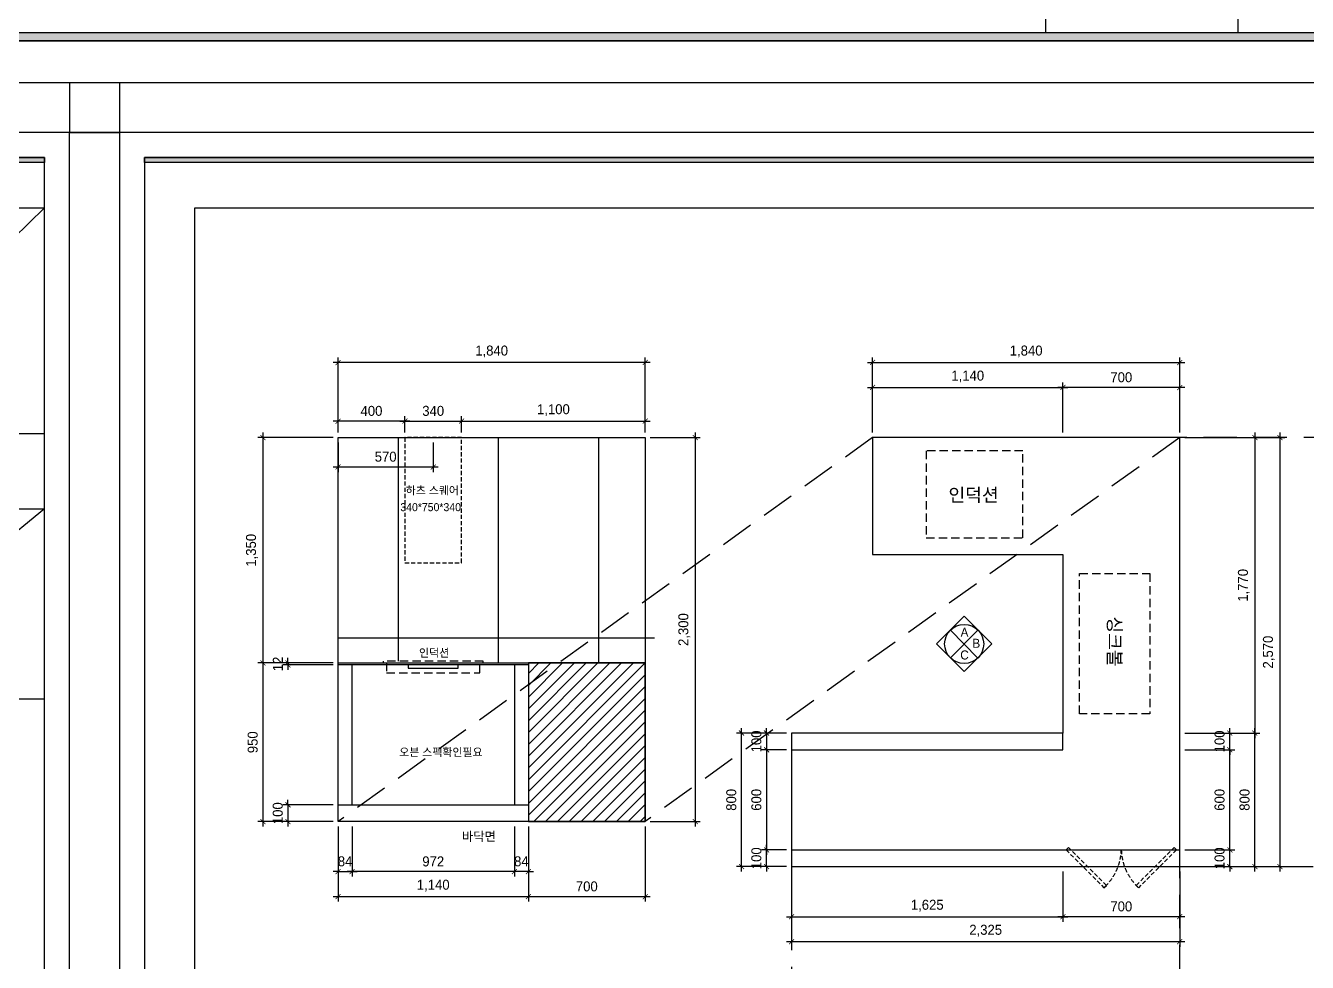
# Model space of a CAD drawing. Header units: inches. Extents: x 4374 to 164780, y 597 to 50243.
# Drawn here: x 86011 to 93690, y 29422 to 35033 of the extents above; entities that cross this region are included whole.
import ezdxf
from ezdxf.enums import TextEntityAlignment as Align

# ---------------------------------------------------------------- set-up
doc = ezdxf.new("R2010")
doc.units = ezdxf.units.IN
doc.header["$LTSCALE"] = 50
doc.header["$MEASUREMENT"] = 0
doc.header["$PDSIZE"] = 700.071425
for name, pattern in [('DASHED', [0.75, 0.5, -0.25]), ('DASHEDX2', [1.5, 1, -0.5]), ('DH-HID2', [1.2, 0.8, -0.4])]:
    doc.linetypes.add(name, pattern=pattern)
for name, color, linetype in [('03-WAL NEW', 3, 'Continuous'), ('04_FUR', 6, 'Continuous'), ('06-FUR', 6, 'Continuous'), ('06-LIGHT', 4, 'Continuous'), ('07-DIM WAL', 5, 'Continuous'), ('CO-BATH', 6, 'Continuous'), ('F-SYM', 7, 'Continuous'), ('FORM(YOURNAME)-11', 1, 'Continuous'), ('FUR', 8, 'DASHED'), ('TT1', 7, 'Continuous')]:
    doc.layers.add(name, color=color, linetype=linetype)
doc.styles.add('HY 울릉도 L', font='')
doc.styles.add('YOURNAME', font='HY울릉도M.TTF')
doc.styles.add('코레일둥고', font='Korail_Round_Gothic_Medium.ttf')
doc.styles.get('HY 울릉도 L').set_extended_font_data('HY울릉도L')
doc.dimstyles.new('30', dxfattribs={"dimscale": 30, "dimtxt": 2, "dimasz": 1, "dimexe": 1, "dimexo": 1, "dimgap": 1, "dimtad": 1, "dimdec": 0, "dimrnd": 0.05, "dimdsep": 46, "dimlunit": 6, "dimtxsty": 'HY 울릉도 L', "dimblk": 'ARCHTICK', "dimcen": 2.5, "dimdle": 1, "dimclrd": 133, "dimclre": 133, "dimclrt": 30, "dimadec": 0, "dimazin": 0, "dimtfac": 1, "dimtdec": 0, "dimtix": 1, "dimtmove": 2, "dimatfit": 3, "dimldrblk": 'ARCHTICK', "dimfxl": 0, "dimlwd": -1, "dimlwe": -1, "dimarcsym": 0})

# ---------------------------------------------------------------- blocks, each defined once
blk = doc.blocks.new('FORM-PLAN')
at = {"layer": 'FORM(YOURNAME)-11'}
h = blk.add_hatch(color=256, dxfattribs=at)
h.dxf.hatch_style = 1
h.paths.add_polyline_path([(-71444, 55115), (10556, 55115), (10556, 54915), (-71444, 54915)])
h.paths.add_polyline_path([(-71444, -2085), (10556, -2085), (10556, -2285), (-71444, -2285)])
at = {"layer": 'Defpoints', "color": 158}
for p, q in [((1346, 54915), (1346, -2085)), ((1346, 53115), (10556, 53115)), ((10556, 53115), (1346, 44093)), ((1346, 44093), (10556, 44093)), ((10556, 41093), (1346, 33504))]:
    blk.add_line(p, q, dxfattribs=at)
at = {"layer": 'Defpoints', "color": 1}
for points in [[(-72444, 58115), (-72444, 56115), (-74444, 56115)], [(11556, 58115), (11556, 56115), (13556, 56115)]]:
    blk.add_lwpolyline(points, dxfattribs=at)
at = {"layer": 'Defpoints', "color": 158}
for points in [[(-71444, -2285), (10556, -2285), (10556, 55115), (-71444, 55115)], [(-69444, 53115), (-64, 53115), (-64, 1215), (-69444, 1215)]]:
    blk.add_lwpolyline(points, close=True, dxfattribs=at)
at = {"layer": 'FORM(YOURNAME)-11', "color": 14}
for p, q in [((1346, 41093), (10556, 41093)), ((1346, 33504), (10556, 33504)), ((5951, 2388), (5951, -2085))]:
    blk.add_line(p, q, dxfattribs=at)
at = {"layer": 'FORM(YOURNAME)-11', "color": 250}
blk.add_lwpolyline([(-72444, -3285), (11556, -3285), (11556, 56115), (-72444, 56115)], close=True, dxfattribs=at)
at = {"layer": 'FORM(YOURNAME)-11'}
for points in [[(-71444, 55115), (10556, 55115), (10556, 54915), (-71444, 54915)], [(-71444, -2085), (10556, -2085), (10556, -2285), (-71444, -2285)]]:
    blk.add_lwpolyline(points, close=True, dxfattribs=at)
at = {"layer": 'FORM(YOURNAME)-11', "color": 3, "style": 'YOURNAME'}
for tag, height, p in [('1', 450, (9905, 18188)), ('2', 450, (9905, 17544)), ('3', 450, (9905, 16257)), ('4', 450, (9905, 14326)), ('5', 515, (9905, 12009)), ('6', 515, (9905, 9757)), ('7', 515, (9905, 7504)), ('8', 515, (9905, 5252)), ('9', 515, (9905, 2999)), ('10', 515, (5655, 811)), ('11', 515, (9905, 747)), ('12', 515, (5655, -1441)), ('13', 515, (9905, -1441))]:
    blk.add_attdef(tag, text='', height=height, dxfattribs=at).set_placement(p, align=Align.MIDDLE_RIGHT)
blk = doc.blocks.new('*U580')
at = {"layer": 'F-SYM', "xscale": 0.15, "yscale": 0.15, "zscale": 0.15}
blk.add_blockref('FORM-PLAN', (84541.1, 25975.3), dxfattribs=at)
blk = doc.blocks.new('*U581')
at = {"layer": 'F-SYM', "xscale": 0.2500000000000001, "yscale": 0.2500000000000001, "zscale": 0.2500000000000001}
blk.add_blockref('FORM-PLAN', (91785.5, 35513.8), dxfattribs=at)
blk = doc.blocks.new('*U582')
at = {"layer": 'F-SYM', "xscale": 0.15, "yscale": 0.15, "zscale": 0.15}
blk.add_blockref('FORM-PLAN', (97441.1, 25975.3), dxfattribs=at)
blk = doc.blocks.new('_ArchTick')
at = {"color": 0, "linetype": 'ByBlock', "const_width": 0.15}
blk.add_lwpolyline([(-0.5, -0.5), (0.5, 0.5)], dxfattribs=at)
blk = doc.blocks.new('*D388')
at = {"layer": '07-DIM WAL', "color": 133}
for p, q in [((91085.3, 32595.3), (91085.3, 33045.3)), ((92925.3, 32595.3), (92925.3, 33045.3)), ((91055.3, 33015.3), (92955.3, 33015.3))]:
    blk.add_line(p, q, dxfattribs=at)
at = {"layer": 'Defpoints', "color": 0}
for p in [(92925.3, 33015.3), (91085.3, 32565.3), (92925.3, 32565.3)]:
    blk.add_point(p, dxfattribs=at)
at = {"layer": '07-DIM WAL', "color": 133, "xscale": 30, "yscale": 30, "zscale": 30, "rotation": 180}
blk.add_blockref('_ArchTick', (91085.3, 33015.3), dxfattribs=at)
at = {"layer": '07-DIM WAL', "color": 133, "xscale": 30, "yscale": 30, "zscale": 30}
blk.add_blockref('_ArchTick', (92925.3, 33015.3), dxfattribs=at)
at = {"layer": '07-DIM WAL', "color": 30, "insert": (92005.3, 33081.2), "char_height": 60, "attachment_point": 5, "style": 'HY 울릉도 L'}
blk.add_mtext('1,840', dxfattribs=at)
blk = doc.blocks.new('*D389')
at = {"layer": '07-DIM WAL', "color": 133}
for p, q in [((92955.3, 32565.3), (93555.3, 32565.3)), ((93525.3, 32595.3), (93525.3, 29965.3)), ((92955.3, 29995.3), (93555.3, 29995.3))]:
    blk.add_line(p, q, dxfattribs=at)
at = {"layer": 'Defpoints', "color": 0}
for p in [(92925.3, 32565.3), (92925.3, 29995.3), (93525.3, 29995.3)]:
    blk.add_point(p, dxfattribs=at)
at = {"layer": '07-DIM WAL', "color": 133, "xscale": 30, "yscale": 30, "zscale": 30}
for p, rotation in [((93525.3, 32565.3), 90), ((93525.3, 29995.3), 270)]:
    blk.add_blockref('_ArchTick', p, dxfattribs=dict(at, rotation=rotation))
at = {"layer": '07-DIM WAL', "color": 30, "insert": (93459.4, 31280.3), "char_height": 60, "attachment_point": 5, "rotation": 90, "style": 'HY 울릉도 L'}
blk.add_mtext('2,570', dxfattribs=at)
blk = doc.blocks.new('*D390')
at = {"layer": '07-DIM WAL', "color": 133}
for p, q in [((93225.3, 30095.3), (93225.3, 30125.3)), ((92955.3, 30095.3), (93255.3, 30095.3)), ((93225.3, 29995.3), (93225.3, 30095.3)), ((92955.3, 29995.3), (93255.3, 29995.3)), ((93225.3, 29995.3), (93225.3, 29965.3))]:
    blk.add_line(p, q, dxfattribs=at)
at = {"layer": 'Defpoints', "color": 0}
for p in [(92925.3, 30095.3), (93225.3, 30095.3), (92925.3, 29995.3)]:
    blk.add_point(p, dxfattribs=at)
at = {"layer": '07-DIM WAL', "color": 133, "xscale": 30, "yscale": 30, "zscale": 30}
for p, rotation in [((93225.3, 30095.3), 270), ((93225.3, 29995.3), 90)]:
    blk.add_blockref('_ArchTick', p, dxfattribs=dict(at, rotation=rotation))
at = {"layer": '07-DIM WAL', "color": 30, "insert": (93164.1, 30045.3), "char_height": 60, "attachment_point": 5, "rotation": 90, "style": 'HY 울릉도 L'}
blk.add_mtext('100', dxfattribs=at)
blk = doc.blocks.new('*D391')
at = {"layer": '07-DIM WAL', "color": 133}
for p, q in [((93225.3, 30065.3), (93225.3, 30725.3)), ((92955.3, 30695.3), (93255.3, 30695.3)), ((92955.3, 30095.3), (93255.3, 30095.3))]:
    blk.add_line(p, q, dxfattribs=at)
at = {"layer": 'Defpoints', "color": 0}
for p in [(92925.3, 30695.3), (93225.3, 30695.3), (92925.3, 30095.3)]:
    blk.add_point(p, dxfattribs=at)
at = {"layer": '07-DIM WAL', "color": 133, "xscale": 30, "yscale": 30, "zscale": 30}
for p, rotation in [((93225.3, 30695.3), 90), ((93225.3, 30095.3), 270)]:
    blk.add_blockref('_ArchTick', p, dxfattribs=dict(at, rotation=rotation))
at = {"layer": '07-DIM WAL', "color": 30, "insert": (93164.1, 30395.3), "char_height": 60, "attachment_point": 5, "rotation": 90, "style": 'HY 울릉도 L'}
blk.add_mtext('600', dxfattribs=at)
blk = doc.blocks.new('*D392')
at = {"layer": '07-DIM WAL', "color": 133}
for p, q in [((92955.3, 30795.3), (93255.3, 30795.3)), ((93225.3, 30795.3), (93225.3, 30825.3)), ((93225.3, 30695.3), (93225.3, 30795.3)), ((92955.3, 30695.3), (93255.3, 30695.3)), ((93225.3, 30695.3), (93225.3, 30665.3))]:
    blk.add_line(p, q, dxfattribs=at)
at = {"layer": 'Defpoints', "color": 0}
for p in [(92925.3, 30795.3), (93225.3, 30795.3), (92925.3, 30695.3)]:
    blk.add_point(p, dxfattribs=at)
at = {"layer": '07-DIM WAL', "color": 133, "xscale": 30, "yscale": 30, "zscale": 30}
for p, rotation in [((93225.3, 30795.3), 270), ((93225.3, 30695.3), 90)]:
    blk.add_blockref('_ArchTick', p, dxfattribs=dict(at, rotation=rotation))
at = {"layer": '07-DIM WAL', "color": 30, "insert": (93164.1, 30745.3), "char_height": 60, "attachment_point": 5, "rotation": 90, "style": 'HY 울릉도 L'}
blk.add_mtext('100', dxfattribs=at)
blk = doc.blocks.new('*D393')
at = {"layer": '07-DIM WAL', "color": 133}
for p, q in [((92955.3, 32565.3), (93405.3, 32565.3)), ((93375.3, 32595.3), (93375.3, 30765.3)), ((92955.3, 30795.3), (93405.3, 30795.3))]:
    blk.add_line(p, q, dxfattribs=at)
at = {"layer": 'Defpoints', "color": 0}
for p in [(92925.3, 32565.3), (92925.3, 30795.3), (93375.3, 30795.3)]:
    blk.add_point(p, dxfattribs=at)
at = {"layer": '07-DIM WAL', "color": 133, "xscale": 30, "yscale": 30, "zscale": 30}
for p, rotation in [((93375.3, 32565.3), 90), ((93375.3, 30795.3), 270)]:
    blk.add_blockref('_ArchTick', p, dxfattribs=dict(at, rotation=rotation))
at = {"layer": '07-DIM WAL', "color": 30, "insert": (93309.4, 31680.3), "char_height": 60, "attachment_point": 5, "rotation": 90, "style": 'HY 울릉도 L'}
blk.add_mtext('1,770', dxfattribs=at)
blk = doc.blocks.new('*D394')
at = {"layer": '07-DIM WAL', "color": 133}
for p, q in [((92955.3, 30795.3), (93405.3, 30795.3)), ((93375.3, 29965.3), (93375.3, 30825.3)), ((92955.3, 29995.3), (93405.3, 29995.3))]:
    blk.add_line(p, q, dxfattribs=at)
at = {"layer": 'Defpoints', "color": 0}
for p in [(92925.3, 30795.3), (93375.3, 30795.3), (92925.3, 29995.3)]:
    blk.add_point(p, dxfattribs=at)
at = {"layer": '07-DIM WAL', "color": 133, "xscale": 30, "yscale": 30, "zscale": 30}
for p, rotation in [((93375.3, 30795.3), 90), ((93375.3, 29995.3), 270)]:
    blk.add_blockref('_ArchTick', p, dxfattribs=dict(at, rotation=rotation))
at = {"layer": '07-DIM WAL', "color": 30, "insert": (93314, 30395.3), "char_height": 60, "attachment_point": 5, "rotation": 90, "style": 'HY 울릉도 L'}
blk.add_mtext('800', dxfattribs=at)
blk = doc.blocks.new('*D412')
at = {"layer": '07-DIM WAL', "color": 133}
for p, q in [((90600.3, 29965.3), (90600.3, 29515.3)), ((92925.3, 29965.3), (92925.3, 29515.3)), ((92955.3, 29545.3), (90570.3, 29545.3))]:
    blk.add_line(p, q, dxfattribs=at)
at = {"layer": 'Defpoints', "color": 0}
for p in [(90600.3, 29995.3), (92925.3, 29995.3), (90600.3, 29545.3)]:
    blk.add_point(p, dxfattribs=at)
at = {"layer": '07-DIM WAL', "color": 133, "xscale": 30, "yscale": 30, "zscale": 30, "rotation": 180}
blk.add_blockref('_ArchTick', (90600.3, 29545.3), dxfattribs=at)
at = {"layer": '07-DIM WAL', "color": 133, "xscale": 30, "yscale": 30, "zscale": 30}
blk.add_blockref('_ArchTick', (92925.3, 29545.3), dxfattribs=at)
at = {"layer": '07-DIM WAL', "color": 30, "insert": (91762.8, 29611.3), "char_height": 60, "attachment_point": 5, "style": 'HY 울릉도 L'}
blk.add_mtext('2,325', dxfattribs=at)
blk = doc.blocks.new('*D413')
at = {"layer": '07-DIM WAL', "color": 133}
for p, q in [((92225.3, 29965.3), (92225.3, 29665.3)), ((92925.3, 29965.3), (92925.3, 29665.3)), ((92955.3, 29695.3), (92195.3, 29695.3))]:
    blk.add_line(p, q, dxfattribs=at)
at = {"layer": 'Defpoints', "color": 0}
for p in [(92225.3, 29995.3), (92925.3, 29995.3), (92225.3, 29695.3)]:
    blk.add_point(p, dxfattribs=at)
at = {"layer": '07-DIM WAL', "color": 133, "xscale": 30, "yscale": 30, "zscale": 30, "rotation": 180}
blk.add_blockref('_ArchTick', (92225.3, 29695.3), dxfattribs=at)
at = {"layer": '07-DIM WAL', "color": 133, "xscale": 30, "yscale": 30, "zscale": 30}
blk.add_blockref('_ArchTick', (92925.3, 29695.3), dxfattribs=at)
at = {"layer": '07-DIM WAL', "color": 30, "insert": (92575.3, 29756.5), "char_height": 60, "attachment_point": 5, "style": 'HY 울릉도 L'}
blk.add_mtext('700', dxfattribs=at)
blk = doc.blocks.new('*D414')
at = {"layer": '07-DIM WAL', "color": 133}
for p, q in [((90600.3, 29965.3), (90600.3, 29665.3)), ((92225.3, 29965.3), (92225.3, 29665.3)), ((90570.3, 29695.3), (92255.3, 29695.3))]:
    blk.add_line(p, q, dxfattribs=at)
at = {"layer": 'Defpoints', "color": 0}
for p in [(90600.3, 29995.3), (92225.3, 29995.3), (92225.3, 29695.3)]:
    blk.add_point(p, dxfattribs=at)
at = {"layer": '07-DIM WAL', "color": 133, "xscale": 30, "yscale": 30, "zscale": 30, "rotation": 180}
blk.add_blockref('_ArchTick', (90600.3, 29695.3), dxfattribs=at)
at = {"layer": '07-DIM WAL', "color": 133, "xscale": 30, "yscale": 30, "zscale": 30}
blk.add_blockref('_ArchTick', (92225.3, 29695.3), dxfattribs=at)
at = {"layer": '07-DIM WAL', "color": 30, "insert": (91412.8, 29761.2), "char_height": 60, "attachment_point": 5, "style": 'HY 울릉도 L'}
blk.add_mtext('1,625', dxfattribs=at)
blk = doc.blocks.new('*D415')
at = {"layer": '07-DIM WAL', "color": 133}
for p, q in [((91055.3, 32865.3), (92255.3, 32865.3)), ((91085.3, 32595.3), (91085.3, 32895.3)), ((92225.3, 32595.3), (92225.3, 32895.3))]:
    blk.add_line(p, q, dxfattribs=at)
at = {"layer": 'Defpoints', "color": 0}
for p in [(92225.3, 32865.3), (91085.3, 32565.3), (92225.3, 32565.3)]:
    blk.add_point(p, dxfattribs=at)
at = {"layer": '07-DIM WAL', "color": 133, "xscale": 30, "yscale": 30, "zscale": 30, "rotation": 180}
blk.add_blockref('_ArchTick', (91085.3, 32865.3), dxfattribs=at)
at = {"layer": '07-DIM WAL', "color": 133, "xscale": 30, "yscale": 30, "zscale": 30}
blk.add_blockref('_ArchTick', (92225.3, 32865.3), dxfattribs=at)
at = {"layer": '07-DIM WAL', "color": 30, "insert": (91655.3, 32931.2), "char_height": 60, "attachment_point": 5, "style": 'HY 울릉도 L'}
blk.add_mtext('1,140', dxfattribs=at)
blk = doc.blocks.new('*D416')
at = {"layer": '07-DIM WAL', "color": 133}
for p, q in [((92955.3, 32865.3), (92195.3, 32865.3)), ((92225.3, 32595.3), (92225.3, 32895.3)), ((92925.3, 32595.3), (92925.3, 32895.3))]:
    blk.add_line(p, q, dxfattribs=at)
at = {"layer": 'Defpoints', "color": 0}
for p in [(92225.3, 32865.3), (92225.3, 32565.3), (92925.3, 32565.3)]:
    blk.add_point(p, dxfattribs=at)
at = {"layer": '07-DIM WAL', "color": 133, "xscale": 30, "yscale": 30, "zscale": 30, "rotation": 180}
blk.add_blockref('_ArchTick', (92225.3, 32865.3), dxfattribs=at)
at = {"layer": '07-DIM WAL', "color": 133, "xscale": 30, "yscale": 30, "zscale": 30}
blk.add_blockref('_ArchTick', (92925.3, 32865.3), dxfattribs=at)
at = {"layer": '07-DIM WAL', "color": 30, "insert": (92575.3, 32926.5), "char_height": 60, "attachment_point": 5, "style": 'HY 울릉도 L'}
blk.add_mtext('700', dxfattribs=at)
blk = doc.blocks.new('*D431')
at = {"layer": '07-DIM WAL', "color": 133}
for p, q in [((87883.2, 32595.3), (87883.2, 33045.3)), ((89723.2, 32595.3), (89723.2, 33045.3)), ((89753.2, 33015.3), (87853.2, 33015.3))]:
    blk.add_line(p, q, dxfattribs=at)
at = {"layer": 'Defpoints', "color": 0}
for p in [(87883.2, 33015.3), (87883.2, 32565.3), (89723.2, 32565.3)]:
    blk.add_point(p, dxfattribs=at)
at = {"layer": '07-DIM WAL', "color": 133, "xscale": 30, "yscale": 30, "zscale": 30, "rotation": 180}
blk.add_blockref('_ArchTick', (87883.2, 33015.3), dxfattribs=at)
at = {"layer": '07-DIM WAL', "color": 133, "xscale": 30, "yscale": 30, "zscale": 30}
blk.add_blockref('_ArchTick', (89723.2, 33015.3), dxfattribs=at)
at = {"layer": '07-DIM WAL', "color": 30, "insert": (88803.2, 33081.2), "char_height": 60, "attachment_point": 5, "style": 'HY 울릉도 L'}
blk.add_mtext('1,840', dxfattribs=at)
blk = doc.blocks.new('*D432')
at = {"layer": '07-DIM WAL', "color": 133}
for p, q in [((87883.2, 30235.3), (87883.2, 29785.3)), ((89023.2, 30235.3), (89023.2, 29785.3)), ((87853.2, 29815.3), (89053.2, 29815.3))]:
    blk.add_line(p, q, dxfattribs=at)
at = {"layer": 'Defpoints', "color": 0}
for p in [(87883.2, 30265.3), (89023.2, 30265.3), (89023.2, 29815.3)]:
    blk.add_point(p, dxfattribs=at)
at = {"layer": '07-DIM WAL', "color": 133, "xscale": 30, "yscale": 30, "zscale": 30, "rotation": 180}
blk.add_blockref('_ArchTick', (87883.2, 29815.3), dxfattribs=at)
at = {"layer": '07-DIM WAL', "color": 133, "xscale": 30, "yscale": 30, "zscale": 30}
blk.add_blockref('_ArchTick', (89023.2, 29815.3), dxfattribs=at)
at = {"layer": '07-DIM WAL', "color": 30, "insert": (88453.2, 29881.2), "char_height": 60, "attachment_point": 5, "style": 'HY 울릉도 L'}
blk.add_mtext('1,140', dxfattribs=at)
blk = doc.blocks.new('*D433')
at = {"layer": '07-DIM WAL', "color": 133}
for p, q in [((89023.2, 30235.3), (89023.2, 29785.3)), ((89723.2, 30235.3), (89723.2, 29785.3)), ((88993.2, 29815.3), (89753.2, 29815.3))]:
    blk.add_line(p, q, dxfattribs=at)
at = {"layer": 'Defpoints', "color": 0}
for p in [(89023.2, 30265.3), (89723.2, 30265.3), (89723.2, 29815.3)]:
    blk.add_point(p, dxfattribs=at)
at = {"layer": '07-DIM WAL', "color": 133, "xscale": 30, "yscale": 30, "zscale": 30, "rotation": 180}
blk.add_blockref('_ArchTick', (89023.2, 29815.3), dxfattribs=at)
at = {"layer": '07-DIM WAL', "color": 133, "xscale": 30, "yscale": 30, "zscale": 30}
blk.add_blockref('_ArchTick', (89723.2, 29815.3), dxfattribs=at)
at = {"layer": '07-DIM WAL', "color": 30, "insert": (89373.2, 29876.5), "char_height": 60, "attachment_point": 5, "style": 'HY 울릉도 L'}
blk.add_mtext('700', dxfattribs=at)
blk = doc.blocks.new('*D434')
at = {"layer": '07-DIM WAL', "color": 133}
for p, q in [((88939.2, 30235.3), (88939.2, 29935.3)), ((89023.2, 30235.3), (89023.2, 29935.3)), ((88939.2, 29965.3), (88909.2, 29965.3)), ((89023.2, 29965.3), (88939.2, 29965.3)), ((89023.2, 29965.3), (89053.2, 29965.3))]:
    blk.add_line(p, q, dxfattribs=at)
at = {"layer": 'Defpoints', "color": 0}
for p in [(88939.2, 30265.3), (89023.2, 30265.3), (88939.2, 29965.3)]:
    blk.add_point(p, dxfattribs=at)
at = {"layer": '07-DIM WAL', "color": 133, "xscale": 30, "yscale": 30, "zscale": 30}
blk.add_blockref('_ArchTick', (88939.2, 29965.3), dxfattribs=at)
at = {"layer": '07-DIM WAL', "color": 133, "xscale": 30, "yscale": 30, "zscale": 30, "rotation": 180}
blk.add_blockref('_ArchTick', (89023.2, 29965.3), dxfattribs=at)
at = {"layer": '07-DIM WAL', "color": 30, "insert": (88981.2, 30026.6), "char_height": 60, "attachment_point": 5, "style": 'HY 울릉도 L'}
blk.add_mtext('84', dxfattribs=at)
blk = doc.blocks.new('*D435')
at = {"layer": '07-DIM WAL', "color": 133}
for p, q in [((87967.2, 30235.3), (87967.2, 29935.3)), ((88939.2, 30235.3), (88939.2, 29935.3)), ((88969.2, 29965.3), (87937.2, 29965.3))]:
    blk.add_line(p, q, dxfattribs=at)
at = {"layer": 'Defpoints', "color": 0}
for p in [(87967.2, 30265.3), (88939.2, 30265.3), (87967.2, 29965.3)]:
    blk.add_point(p, dxfattribs=at)
at = {"layer": '07-DIM WAL', "color": 133, "xscale": 30, "yscale": 30, "zscale": 30, "rotation": 180}
blk.add_blockref('_ArchTick', (87967.2, 29965.3), dxfattribs=at)
at = {"layer": '07-DIM WAL', "color": 133, "xscale": 30, "yscale": 30, "zscale": 30}
blk.add_blockref('_ArchTick', (88939.2, 29965.3), dxfattribs=at)
at = {"layer": '07-DIM WAL', "color": 30, "insert": (88453.2, 30026), "char_height": 60, "attachment_point": 5, "style": 'HY 울릉도 L'}
blk.add_mtext('972', dxfattribs=at)
blk = doc.blocks.new('*D436')
at = {"layer": '07-DIM WAL', "color": 133}
for p, q in [((87883.2, 30235.3), (87883.2, 29935.3)), ((87967.2, 30235.3), (87967.2, 29935.3)), ((87883.2, 29965.3), (87853.2, 29965.3)), ((87883.2, 29965.3), (87967.2, 29965.3)), ((87967.2, 29965.3), (87997.2, 29965.3))]:
    blk.add_line(p, q, dxfattribs=at)
at = {"layer": 'Defpoints', "color": 0}
for p in [(87883.2, 30265.3), (87967.2, 30265.3), (87967.2, 29965.3)]:
    blk.add_point(p, dxfattribs=at)
at = {"layer": '07-DIM WAL', "color": 133, "xscale": 30, "yscale": 30, "zscale": 30}
blk.add_blockref('_ArchTick', (87883.2, 29965.3), dxfattribs=at)
at = {"layer": '07-DIM WAL', "color": 133, "xscale": 30, "yscale": 30, "zscale": 30, "rotation": 180}
blk.add_blockref('_ArchTick', (87967.2, 29965.3), dxfattribs=at)
at = {"layer": '07-DIM WAL', "color": 30, "insert": (87925.2, 30026.6), "char_height": 60, "attachment_point": 5, "style": 'HY 울릉도 L'}
blk.add_mtext('84', dxfattribs=at)
blk = doc.blocks.new('*D437')
at = {"layer": '07-DIM WAL', "color": 133}
for p, q in [((87853.2, 31215.3), (87403.2, 31215.3)), ((87433.2, 31245.3), (87433.2, 30235.3)), ((87853.2, 30265.3), (87403.2, 30265.3))]:
    blk.add_line(p, q, dxfattribs=at)
at = {"layer": 'Defpoints', "color": 0}
for p in [(87883.2, 31215.3), (87433.2, 30265.3), (87883.2, 30265.3)]:
    blk.add_point(p, dxfattribs=at)
at = {"layer": '07-DIM WAL', "color": 133, "xscale": 30, "yscale": 30, "zscale": 30}
for p, rotation in [((87433.2, 31215.3), 90), ((87433.2, 30265.3), 270)]:
    blk.add_blockref('_ArchTick', p, dxfattribs=dict(at, rotation=rotation))
at = {"layer": '07-DIM WAL', "color": 30, "insert": (87371.9, 30740.3), "char_height": 60, "attachment_point": 5, "rotation": 90, "style": 'HY 울릉도 L'}
blk.add_mtext('950', dxfattribs=at)
blk = doc.blocks.new('*D438')
at = {"layer": '07-DIM WAL', "color": 133}
for p, q in [((87853.2, 32565.3), (87403.2, 32565.3)), ((87433.2, 32595.3), (87433.2, 31185.3)), ((87853.2, 31215.3), (87403.2, 31215.3))]:
    blk.add_line(p, q, dxfattribs=at)
at = {"layer": 'Defpoints', "color": 0}
for p in [(87883.2, 32565.3), (87433.2, 31215.3), (87883.2, 31215.3)]:
    blk.add_point(p, dxfattribs=at)
at = {"layer": '07-DIM WAL', "color": 133, "xscale": 30, "yscale": 30, "zscale": 30}
for p, rotation in [((87433.2, 32565.3), 90), ((87433.2, 31215.3), 270)]:
    blk.add_blockref('_ArchTick', p, dxfattribs=dict(at, rotation=rotation))
at = {"layer": '07-DIM WAL', "color": 30, "insert": (87367.2, 31890.3), "char_height": 60, "attachment_point": 5, "rotation": 90, "style": 'HY 울릉도 L'}
blk.add_mtext('1,350', dxfattribs=at)
blk = doc.blocks.new('*D439')
at = {"layer": '07-DIM WAL', "color": 133}
for p, q in [((89753.2, 32565.3), (90053.2, 32565.3)), ((90023.2, 32595.3), (90023.2, 30235.3)), ((89753.2, 30265.3), (90053.2, 30265.3))]:
    blk.add_line(p, q, dxfattribs=at)
at = {"layer": 'Defpoints', "color": 0}
for p in [(89723.2, 32565.3), (89723.2, 30265.3), (90023.2, 30265.3)]:
    blk.add_point(p, dxfattribs=at)
at = {"layer": '07-DIM WAL', "color": 133, "xscale": 30, "yscale": 30, "zscale": 30}
for p, rotation in [((90023.2, 32565.3), 90), ((90023.2, 30265.3), 270)]:
    blk.add_blockref('_ArchTick', p, dxfattribs=dict(at, rotation=rotation))
at = {"layer": '07-DIM WAL', "color": 30, "insert": (89957.2, 31415.3), "char_height": 60, "attachment_point": 5, "rotation": 90, "style": 'HY 울릉도 L'}
blk.add_mtext('2,300', dxfattribs=at)
blk = doc.blocks.new('*D440')
at = {"layer": '07-DIM WAL', "color": 133}
for p, q in [((87853.2, 31215.3), (87553.2, 31215.3)), ((87853.2, 31203.3), (87553.2, 31203.3)), ((87583.2, 31215.3), (87583.2, 31245.3)), ((87583.2, 31215.3), (87583.2, 31203.3)), ((87583.2, 31203.3), (87583.2, 31173.3))]:
    blk.add_line(p, q, dxfattribs=at)
at = {"layer": 'Defpoints', "color": 0}
for p in [(87583.2, 31203.3), (87883.2, 31215.3), (87883.2, 31203.3)]:
    blk.add_point(p, dxfattribs=at)
at = {"layer": '07-DIM WAL', "color": 133, "xscale": 30, "yscale": 30, "zscale": 30}
for p, rotation in [((87583.2, 31215.3), 270), ((87583.2, 31203.3), 90)]:
    blk.add_blockref('_ArchTick', p, dxfattribs=dict(at, rotation=rotation))
at = {"layer": '07-DIM WAL', "color": 30, "insert": (87522.5, 31209.3), "char_height": 60, "attachment_point": 5, "rotation": 90, "style": 'HY 울릉도 L'}
blk.add_mtext('12', dxfattribs=at)
blk = doc.blocks.new('*D441')
at = {"layer": '07-DIM WAL', "color": 133}
for p, q in [((87853.2, 30365.3), (87553.2, 30365.3)), ((87583.2, 30365.3), (87583.2, 30395.3)), ((87583.2, 30365.3), (87583.2, 30265.3)), ((87853.2, 30265.3), (87553.2, 30265.3)), ((87583.2, 30265.3), (87583.2, 30235.3))]:
    blk.add_line(p, q, dxfattribs=at)
at = {"layer": 'Defpoints', "color": 0}
for p in [(87883.2, 30365.3), (87583.2, 30265.3), (87883.2, 30265.3)]:
    blk.add_point(p, dxfattribs=at)
at = {"layer": '07-DIM WAL', "color": 133, "xscale": 30, "yscale": 30, "zscale": 30}
for p, rotation in [((87583.2, 30365.3), 270), ((87583.2, 30265.3), 90)]:
    blk.add_blockref('_ArchTick', p, dxfattribs=dict(at, rotation=rotation))
at = {"layer": '07-DIM WAL', "color": 30, "insert": (87521.9, 30315.3), "char_height": 60, "attachment_point": 5, "rotation": 90, "style": 'HY 울릉도 L'}
blk.add_mtext('100', dxfattribs=at)
blk = doc.blocks.new('*D442')
at = {"layer": '07-DIM WAL', "color": 133}
for p, q in [((90570.3, 30795.3), (90270.3, 30795.3)), ((90300.3, 29965.3), (90300.3, 30825.3)), ((90570.3, 29995.3), (90270.3, 29995.3))]:
    blk.add_line(p, q, dxfattribs=at)
at = {"layer": 'Defpoints', "color": 0}
for p in [(90300.3, 30795.3), (90600.3, 30795.3), (90600.3, 29995.3)]:
    blk.add_point(p, dxfattribs=at)
at = {"layer": '07-DIM WAL', "color": 133, "xscale": 30, "yscale": 30, "zscale": 30}
for p, rotation in [((90300.3, 30795.3), 90), ((90300.3, 29995.3), 270)]:
    blk.add_blockref('_ArchTick', p, dxfattribs=dict(at, rotation=rotation))
at = {"layer": '07-DIM WAL', "color": 30, "insert": (90239, 30395.3), "char_height": 60, "attachment_point": 5, "rotation": 90, "style": 'HY 울릉도 L'}
blk.add_mtext('800', dxfattribs=at)
blk = doc.blocks.new('*D494')
at = {"layer": '06-FUR', "color": 133}
for p, q in [((88313.2, 32663.9), (87853.2, 32663.9)), ((87883.2, 32595.3), (87883.2, 32693.9)), ((88283.2, 32595.3), (88283.2, 32693.9))]:
    blk.add_line(p, q, dxfattribs=at)
at = {"layer": 'Defpoints', "color": 0}
for p in [(87883.2, 32663.9), (87883.2, 32565.3), (88283.2, 32565.3)]:
    blk.add_point(p, dxfattribs=at)
at = {"layer": '06-FUR', "color": 133, "xscale": 30, "yscale": 30, "zscale": 30, "rotation": 180}
blk.add_blockref('_ArchTick', (87883.2, 32663.9), dxfattribs=at)
at = {"layer": '06-FUR', "color": 133, "xscale": 30, "yscale": 30, "zscale": 30}
blk.add_blockref('_ArchTick', (88283.2, 32663.9), dxfattribs=at)
at = {"layer": '06-FUR', "color": 30, "insert": (88083.2, 32725.1), "char_height": 60, "attachment_point": 5, "style": 'HY 울릉도 L'}
blk.add_mtext('400', dxfattribs=at)
blk = doc.blocks.new('*D495')
at = {"layer": '06-FUR', "color": 133}
for p, q in [((88253.2, 32663.9), (88653.2, 32663.9)), ((88283.2, 32595.3), (88283.2, 32693.9)), ((88623.2, 32595.3), (88623.2, 32693.9))]:
    blk.add_line(p, q, dxfattribs=at)
at = {"layer": 'Defpoints', "color": 0}
for p in [(88623.2, 32663.9), (88283.2, 32565.3), (88623.2, 32565.3)]:
    blk.add_point(p, dxfattribs=at)
at = {"layer": '06-FUR', "color": 133, "xscale": 30, "yscale": 30, "zscale": 30, "rotation": 180}
blk.add_blockref('_ArchTick', (88283.2, 32663.9), dxfattribs=at)
at = {"layer": '06-FUR', "color": 133, "xscale": 30, "yscale": 30, "zscale": 30}
blk.add_blockref('_ArchTick', (88623.2, 32663.9), dxfattribs=at)
at = {"layer": '06-FUR', "color": 30, "insert": (88453.2, 32725.2), "char_height": 60, "attachment_point": 5, "style": 'HY 울릉도 L'}
blk.add_mtext('340', dxfattribs=at)
blk = doc.blocks.new('*D496')
at = {"layer": '06-FUR', "color": 133}
for p, q in [((88593.2, 32663.9), (89753.2, 32663.9)), ((88623.2, 32595.3), (88623.2, 32693.9)), ((89723.2, 32595.3), (89723.2, 32693.9))]:
    blk.add_line(p, q, dxfattribs=at)
at = {"layer": 'Defpoints', "color": 0}
for p in [(89723.2, 32663.9), (88623.2, 32565.3), (89723.2, 32565.3)]:
    blk.add_point(p, dxfattribs=at)
at = {"layer": '06-FUR', "color": 133, "xscale": 30, "yscale": 30, "zscale": 30, "rotation": 180}
blk.add_blockref('_ArchTick', (88623.2, 32663.9), dxfattribs=at)
at = {"layer": '06-FUR', "color": 133, "xscale": 30, "yscale": 30, "zscale": 30}
blk.add_blockref('_ArchTick', (89723.2, 32663.9), dxfattribs=at)
at = {"layer": '06-FUR', "color": 30, "insert": (89173.2, 32729.8), "char_height": 60, "attachment_point": 5, "style": 'HY 울릉도 L'}
blk.add_mtext('1,100', dxfattribs=at)
blk = doc.blocks.new('*D497')
at = {"layer": '06-FUR', "color": 133}
for p, q in [((87883.2, 32535.3), (87883.2, 32359.2)), ((88453.2, 32535.3), (88453.2, 32359.2)), ((88483.2, 32389.2), (87853.2, 32389.2))]:
    blk.add_line(p, q, dxfattribs=at)
at = {"layer": 'Defpoints', "color": 0}
for p in [(87883.2, 32565.3), (88453.2, 32565.3), (87883.2, 32389.2)]:
    blk.add_point(p, dxfattribs=at)
at = {"layer": '06-FUR', "color": 133, "xscale": 30, "yscale": 30, "zscale": 30, "rotation": 180}
blk.add_blockref('_ArchTick', (87883.2, 32389.2), dxfattribs=at)
at = {"layer": '06-FUR', "color": 133, "xscale": 30, "yscale": 30, "zscale": 30}
blk.add_blockref('_ArchTick', (88453.2, 32389.2), dxfattribs=at)
at = {"layer": '06-FUR', "color": 30, "insert": (88168.2, 32450.6), "char_height": 60, "attachment_point": 5, "style": 'HY 울릉도 L'}
blk.add_mtext('570', dxfattribs=at)
blk = doc.blocks.new('*D554')
at = {"layer": '07-DIM WAL', "color": 133}
for p, q in [((90450.3, 30095.3), (90450.3, 30125.3)), ((90570.3, 30095.3), (90420.3, 30095.3)), ((90450.3, 29995.3), (90450.3, 30095.3)), ((90570.3, 29995.3), (90420.3, 29995.3)), ((90450.3, 29995.3), (90450.3, 29965.3))]:
    blk.add_line(p, q, dxfattribs=at)
at = {"layer": 'Defpoints', "color": 0}
for p in [(90450.3, 30095.3), (90600.3, 30095.3), (90600.3, 29995.3)]:
    blk.add_point(p, dxfattribs=at)
at = {"layer": '07-DIM WAL', "color": 133, "xscale": 30, "yscale": 30, "zscale": 30}
for p, rotation in [((90450.3, 30095.3), 270), ((90450.3, 29995.3), 90)]:
    blk.add_blockref('_ArchTick', p, dxfattribs=dict(at, rotation=rotation))
at = {"layer": '07-DIM WAL', "color": 30, "insert": (90389.1, 30045.3), "char_height": 60, "attachment_point": 5, "rotation": 90, "style": 'HY 울릉도 L'}
blk.add_mtext('100', dxfattribs=at)
blk = doc.blocks.new('*D555')
at = {"layer": '07-DIM WAL', "color": 133}
for p, q in [((90570.3, 30795.3), (90420.3, 30795.3)), ((90450.3, 30795.3), (90450.3, 30825.3)), ((90450.3, 30795.3), (90450.3, 30695.3)), ((90570.3, 30695.3), (90420.3, 30695.3)), ((90450.3, 30695.3), (90450.3, 30665.3))]:
    blk.add_line(p, q, dxfattribs=at)
at = {"layer": 'Defpoints', "color": 0}
for p in [(90600.3, 30795.3), (90450.3, 30695.3), (90600.3, 30695.3)]:
    blk.add_point(p, dxfattribs=at)
at = {"layer": '07-DIM WAL', "color": 133, "xscale": 30, "yscale": 30, "zscale": 30}
for p, rotation in [((90450.3, 30795.3), 270), ((90450.3, 30695.3), 90)]:
    blk.add_blockref('_ArchTick', p, dxfattribs=dict(at, rotation=rotation))
at = {"layer": '07-DIM WAL', "color": 30, "insert": (90389.1, 30745.3), "char_height": 60, "attachment_point": 5, "rotation": 90, "style": 'HY 울릉도 L'}
blk.add_mtext('100', dxfattribs=at)
blk = doc.blocks.new('*D556')
at = {"layer": '07-DIM WAL', "color": 133}
for p, q in [((90450.3, 30725.3), (90450.3, 30065.3)), ((90570.3, 30695.3), (90420.3, 30695.3)), ((90570.3, 30095.3), (90420.3, 30095.3))]:
    blk.add_line(p, q, dxfattribs=at)
at = {"layer": 'Defpoints', "color": 0}
for p in [(90600.3, 30695.3), (90450.3, 30095.3), (90600.3, 30095.3)]:
    blk.add_point(p, dxfattribs=at)
at = {"layer": '07-DIM WAL', "color": 133, "xscale": 30, "yscale": 30, "zscale": 30}
for p, rotation in [((90450.3, 30695.3), 90), ((90450.3, 30095.3), 270)]:
    blk.add_blockref('_ArchTick', p, dxfattribs=dict(at, rotation=rotation))
at = {"layer": '07-DIM WAL', "color": 30, "insert": (90389.1, 30395.3), "char_height": 60, "attachment_point": 5, "rotation": 90, "style": 'HY 울릉도 L'}
blk.add_mtext('600', dxfattribs=at)

msp = doc.modelspace()

# ---------------------------------------------------------------- hatches: boundary and pattern name
at = {"layer": '03-WAL NEW'}
h = msp.add_hatch(dxfattribs=at)
h.set_pattern_fill('_USER', color=8, scale=1200, pattern_type=0)
h.set_pattern_definition([(0, (87910.2, 32565.3), (0, 1200), [])])
h.paths.add_polyline_path([(89778.2, 32565.3), (87883.2, 32565.3), (87883.2, 31215.3), (88194.2, 31215.3), (88194.2, 31225.3), (88794.2, 31225.3), (88794.2, 31215.3), (89778.2, 31215.3)])
h = msp.add_hatch(dxfattribs=at)
h.set_pattern_fill('_USER', color=8, scale=600, angle=90, pattern_type=0)
h.set_pattern_definition([(90, (88844.2, 32565.27), (-600, 4e-14), [])])
h.paths.add_polyline_path([(89778.2, 32565.3), (87910.2, 32565.3), (87910.2, 31215.3), (88194.2, 31215.3), (88194.2, 31225.3), (88794.2, 31225.3), (88794.2, 31215.3), (89778.2, 31215.3)])
h = msp.add_hatch(dxfattribs=at)
h.set_pattern_fill('_USER', color=8, scale=50, angle=45, pattern_type=0)
h.set_pattern_definition([(45, (25535.657, 14333.41), (-35.35534, 35.35534), [])])
h.paths.add_polyline_path([(89723.2, 31215.3), (89023.2, 31215.3), (89023.2, 30265.3), (89723.2, 30265.3)])

# ---------------------------------------------------------------- linework, layer by layer
at = {"layer": '04_FUR', "color": 8}
for p, q in [((92225.3, 30695.3), (92225.3, 30795.3)), ((90600.3, 30695.3), (92225.3, 30695.3)), ((90600.3, 30095.3), (92925.3, 30095.3))]:
    msp.add_line(p, q, dxfattribs=at)
msp.add_lwpolyline([(87883.2, 32565.3), (89723.2, 32565.3), (89723.2, 30265.3), (87883.2, 30265.3)], close=True, dxfattribs=at)
at = {"layer": '06-FUR'}
for p, q in [((89023.2, 31203.3), (87883.2, 31203.3)), ((89023.2, 31203.3), (87883.2, 31203.3)), ((87967.2, 30365.3), (87967.2, 31203.3)), ((88939.2, 31203.3), (88939.2, 30365.3)), ((87883.2, 30365.3), (89023.2, 30365.3))]:
    msp.add_line(p, q, dxfattribs=at)
for points in [[(91085.3, 32565.3), (91085.3, 31865.3), (92225.3, 31865.3), (92225.3, 30795.3), (90600.3, 30795.3), (90600.3, 29995.3), (92925.3, 29995.3), (92925.3, 32565.3), (91085.3, 32565.3)], [(89723.2, 31215.3), (89023.2, 31215.3), (89023.2, 30265.3), (89723.2, 30265.3), (89723.2, 31215.3)]]:
    msp.add_lwpolyline(points, dxfattribs=at)
at = {"layer": '06-FUR', "color": 7, "linetype": 'DASHEDX2'}
for points in [[(91406.3, 31965.3), (91986.3, 31965.3), (91986.3, 32485.3), (91406.3, 32485.3)], [(92325.3, 30910.3), (92325.3, 31750.3), (92745.3, 31750.3), (92745.3, 30910.3)]]:
    msp.add_lwpolyline(points, close=True, dxfattribs=at)
at = {"layer": '06-FUR'}
msp.add_lwpolyline([(87883.2, 31215.3), (89723.2, 31215.3), (89723.2, 30265.3), (87883.2, 30265.3)], close=True, dxfattribs=at)
at = {"layer": '06-FUR', "color": 7, "linetype": 'DASHEDX2'}
for points in [[(88753.2, 31215.3), (88753.2, 31225.3), (88153.2, 31225.3), (88153.2, 31215.3), (88753.2, 31215.3)], [(88173.2, 31215.3), (88173.2, 31156.3), (88733.2, 31156.3), (88733.2, 31215.3)]]:
    msp.add_lwpolyline(points, dxfattribs=at)
at = {"layer": '06-LIGHT', "color": 1}
msp.add_lwpolyline([(88603.2, 31203.3), (88303.2, 31203.3), (88303.2, 31183.3), (88603.2, 31183.3)], close=True, dxfattribs=at)
at = {"layer": 'CO-BATH', "color": 251, "linetype": 'DH-HID2', "ltscale": 5}
for p, q in [((91085.3, 32565.3), (87883.2, 30265.3)), ((92925.3, 32565.3), (89723.2, 30265.3)), ((94467.9, 32565.3), (92925.3, 32565.3)), ((90600.3, 29995.3), (90600.3, 28426.2)), ((92925.1, 28426.2), (92925.3, 29995.3)), ((92925.3, 29995.3), (94467.9, 29995.3))]:
    msp.add_line(p, q, dxfattribs=at)
at = {"layer": 'FUR'}
msp.add_lwpolyline([(88283.2, 31815.3), (88623.2, 31815.3), (88623.2, 32565.3), (88283.2, 32565.3)], close=True, dxfattribs=at)
for points in [[(92485.7, 29883.1), (92259.5, 30109.4), (92245.3, 30095.3), (92471.6, 29869), (92485.7, 29883.1)], [(92664.9, 29883.1), (92891.2, 30109.4), (92905.3, 30095.3), (92679, 29869), (92664.9, 29883.1)]]:
    msp.add_lwpolyline(points, dxfattribs=at)
for centre, start, end in [((92257.2, 30104.6), 314.09995, 358.31113), ((92893.5, 30104.6), 181.68887, 225.90005)]:
    msp.add_arc(centre, 318.3, start, end, dxfattribs=at)
at = {"layer": 'TT1'}
for p, q in [((91468.6, 31329.2), (91634.1, 31494.7)), ((91799.6, 31329.2), (91634.1, 31494.7)), ((91551.3, 31412), (91714.1, 31246.1)), ((91716.8, 31412), (91551.4, 31246.5)), ((91634.1, 31163.8), (91468.6, 31329.2)), ((91634.1, 31163.8), (91799.6, 31329.2))]:
    msp.add_line(p, q, dxfattribs=at)
msp.add_circle((91634.1, 31329.2), 117, dxfattribs=at)

# ---------------------------------------------------------------- block references
at = {"layer": '06-FUR'}
for name in ['*U581', '*U580', '*U582']:
    msp.add_blockref(name, (0, 0), dxfattribs=at)

# ---------------------------------------------------------------- texts
at = {"layer": '06-FUR', "color": 7, "linetype": 'DASHEDX2', "style": '코레일둥고'}
msp.add_text('인덕션', height=80, dxfattribs=at).set_placement((91539.7, 32181.9))
msp.add_text('싱크볼', height=80, rotation=270, dxfattribs=at).set_placement((92495.4, 31494.2))
at = {"layer": 'FUR', "style": '코레일둥고'}
for s, p in [('하츠 스퀘어', (88288.5, 32224.6)), ('340*750*340', (88256.2, 32124.6))]:
    msp.add_text(s, height=48, dxfattribs=at).set_placement(p)
for s, p in [('인덕션', (88458.4, 31251.8)), ('오븐 스펙확인필요', (88499.4, 30656.9))]:
    msp.add_text(s, height=48, dxfattribs=at).set_placement(p, align=Align.CENTER)
at = {"layer": 'TT1', "style": '코레일둥고'}
for s, p in [('A', (91636, 31399)), ('B', (91706.7, 31333)), ('C', (91636, 31263.2)), ('바닥면', (88727.1, 30176.9))]:
    msp.add_text(s, height=54, dxfattribs=at).set_placement(p, align=Align.MIDDLE)

# ---------------------------------------------------------------- dimensions: what is measured, and where the dimension line sits
at = {"layer": '06-FUR'}
for base, p1, p2, picture, middle in [((87883.2, 32663.9), (88283.2, 32565.3), (87883.2, 32565.3), '*D494', (88083.2, 32725.1)), ((88623.2, 32663.9), (88283.2, 32565.3), (88623.2, 32565.3), '*D495', (88453.2, 32725.2)), ((89723.2, 32663.9), (88623.2, 32565.3), (89723.2, 32565.3), '*D496', (89173.2, 32729.8)), ((87883.2, 32389.2), (88453.2, 32565.3), (87883.2, 32565.3), '*D497', (88168.2, 32450.6))]:
    dim = msp.add_linear_dim(base=base, p1=p1, p2=p2, dimstyle='30', override={"dimfxl": 1.25}, dxfattribs=at)
    dim.commit()
    dim.dimension.update_dxf_attribs({"geometry": picture, "text_midpoint": middle})
at = {"layer": '07-DIM WAL'}
for base, p1, p2, picture, middle in [((87883.2, 33015.3), (89723.2, 32565.3), (87883.2, 32565.3), '*D431', (88803.2, 33081.2)), ((92925.3, 33015.3), (91085.3, 32565.3), (92925.3, 32565.3), '*D388', (92005.3, 33081.2)), ((92225.3, 32865.3), (91085.3, 32565.3), (92225.3, 32565.3), '*D415', (91655.3, 32931.2)), ((92225.3, 32865.3), (92925.3, 32565.3), (92225.3, 32565.3), '*D416', (92575.3, 32926.5)), ((89023.2, 29815.3), (87883.2, 30265.3), (89023.2, 30265.3), '*D432', (88453.2, 29881.2)), ((87967.2, 29965.3), (87883.2, 30265.3), (87967.2, 30265.3), '*D436', (87925.2, 30026.6)), ((87967.2, 29965.3), (88939.2, 30265.3), (87967.2, 30265.3), '*D435', (88453.2, 30026)), ((88939.2, 29965.3), (89023.2, 30265.3), (88939.2, 30265.3), '*D434', (88981.2, 30026.6)), ((89723.2, 29815.3), (89023.2, 30265.3), (89723.2, 30265.3), '*D433', (89373.2, 29876.5)), ((90600.3, 29545.3), (92925.3, 29995.3), (90600.3, 29995.3), '*D412', (91762.8, 29611.3)), ((92225.3, 29695.3), (90600.3, 29995.3), (92225.3, 29995.3), '*D414', (91412.8, 29761.2)), ((92225.3, 29695.3), (92925.3, 29995.3), (92225.3, 29995.3), '*D413', (92575.3, 29756.5))]:
    dim = msp.add_linear_dim(base=base, p1=p1, p2=p2, dimstyle='30', override={"dimfxl": 1.25}, dxfattribs=at)
    dim.commit()
    dim.dimension.update_dxf_attribs({"geometry": picture, "text_midpoint": middle})
for base, p1, p2, picture, middle in [((87433.2, 31215.3), (87883.2, 32565.3), (87883.2, 31215.3), '*D438', (87367.2, 31890.3)), ((90023.2, 30265.3), (89723.2, 32565.3), (89723.2, 30265.3), '*D439', (89957.2, 31415.3)), ((93525.3, 29995.3), (92925.3, 32565.3), (92925.3, 29995.3), '*D389', (93459.4, 31280.3)), ((93375.3, 30795.3), (92925.3, 32565.3), (92925.3, 30795.3), '*D393', (93309.4, 31680.3)), ((87583.2, 31203.3), (87883.2, 31215.3), (87883.2, 31203.3), '*D440', (87522.5, 31209.3)), ((87433.2, 30265.3), (87883.2, 31215.3), (87883.2, 30265.3), '*D437', (87371.9, 30740.3)), ((90300.3, 30795.3), (90600.3, 29995.3), (90600.3, 30795.3), '*D442', (90239, 30395.3)), ((90450.3, 30695.3), (90600.3, 30795.3), (90600.3, 30695.3), '*D555', (90389.1, 30745.3)), ((93225.3, 30795.3), (92925.3, 30695.3), (92925.3, 30795.3), '*D392', (93164.1, 30745.3)), ((93375.3, 30795.3), (92925.3, 29995.3), (92925.3, 30795.3), '*D394', (93314, 30395.3)), ((90450.3, 30095.3), (90600.3, 30695.3), (90600.3, 30095.3), '*D556', (90389.1, 30395.3)), ((93225.3, 30695.3), (92925.3, 30095.3), (92925.3, 30695.3), '*D391', (93164.1, 30395.3)), ((87583.2, 30265.3), (87883.2, 30365.3), (87883.2, 30265.3), '*D441', (87521.9, 30315.3)), ((90450.3, 30095.3), (90600.3, 29995.3), (90600.3, 30095.3), '*D554', (90389.1, 30045.3)), ((93225.3, 30095.3), (92925.3, 29995.3), (92925.3, 30095.3), '*D390', (93164.1, 30045.3))]:
    dim = msp.add_linear_dim(base=base, p1=p1, p2=p2, angle=90, dimstyle='30', override={"dimfxl": 1.25}, dxfattribs=at)
    dim.commit()
    dim.dimension.update_dxf_attribs({"geometry": picture, "text_midpoint": middle})

doc.saveas('drawing.dxf')
